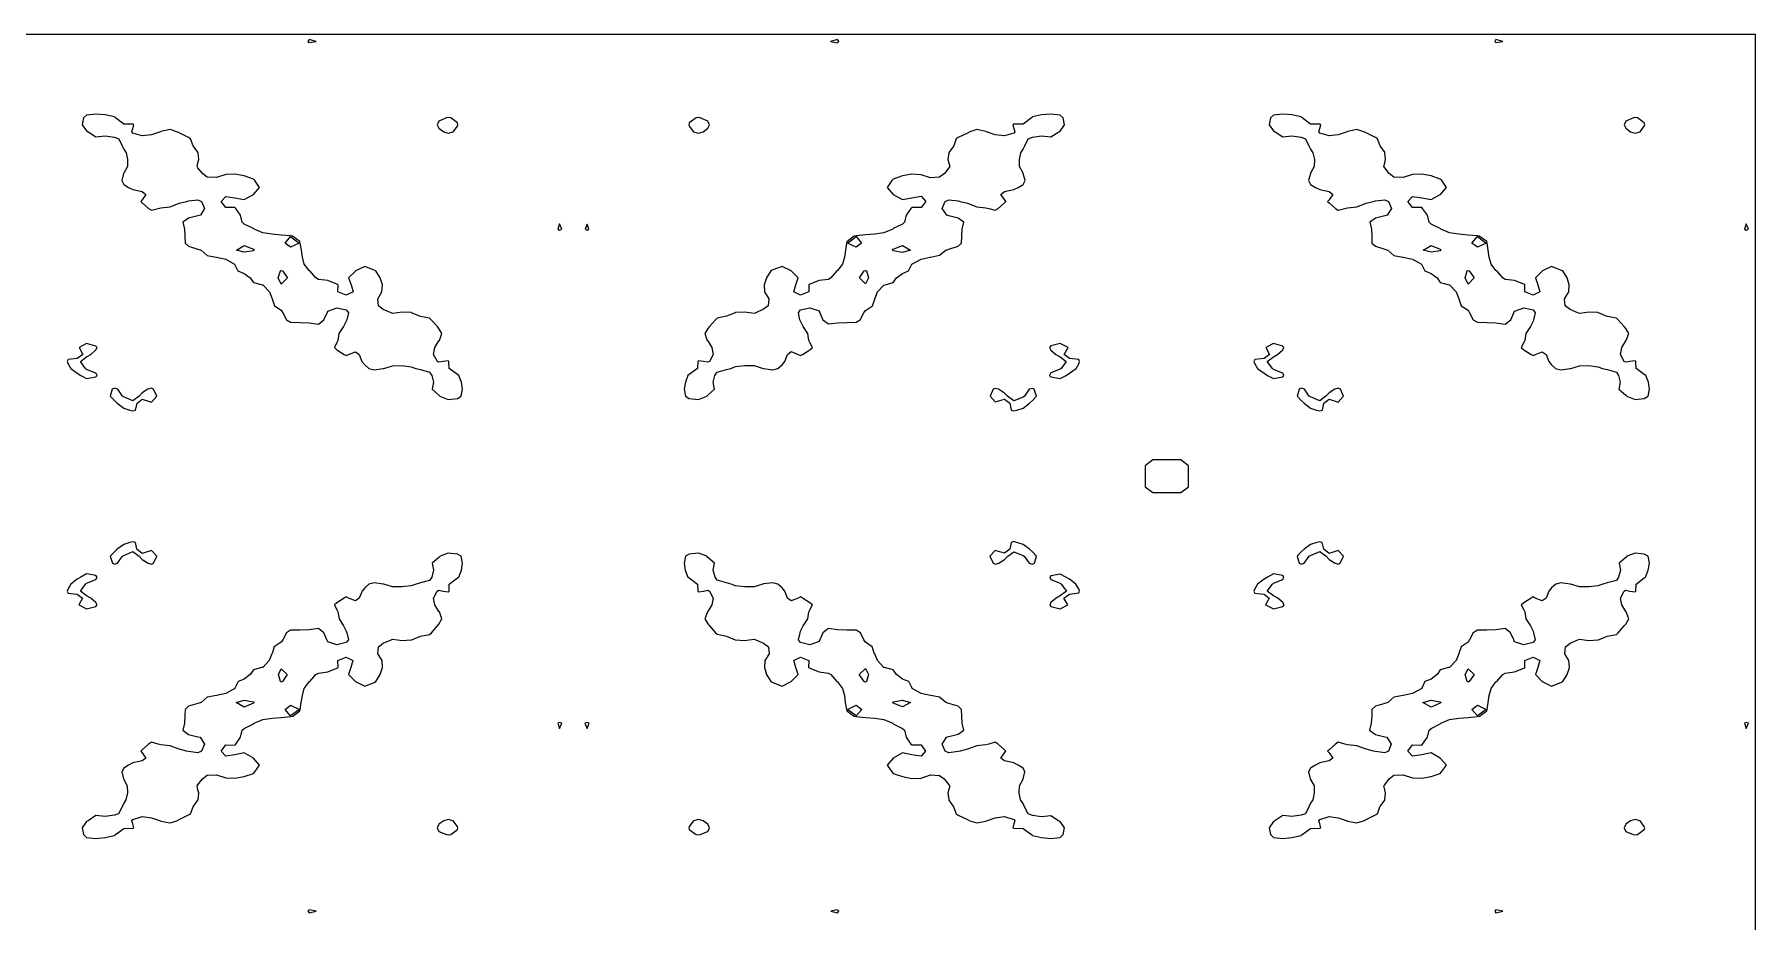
# Model space of a CAD drawing. Header units: metres. Extents: x 0 to 15.8, y 0 to 7.9.
# Drawn here: x 8.14 to 15.8, y 3.95 to 7.9 of the extents above; entities that cross this region are included whole.
import ezdxf

# ---------------------------------------------------------------- set-up
doc = ezdxf.new("R2010")
doc.units = ezdxf.units.M
doc.layers.add('APERTURE_BOUNDING_BOX', color=7, linetype='Continuous')
doc.layers.add('CONDUCTIVE_METASURFACE', color=1, linetype='Continuous')

msp = doc.modelspace()

# ---------------------------------------------------------------- linework, layer by layer
at = {"layer": 'APERTURE_BOUNDING_BOX'}
msp.add_lwpolyline([(0, 0), (15.8, 0), (15.8, 7.9), (0, 7.9), (0, 0)], dxfattribs=at)
at = {"layer": 'CONDUCTIVE_METASURFACE'}
for points in [[(9.3952, 7.869), (9.3645, 7.8766), (9.3591, 7.869), (9.3645, 7.8633), (9.3952, 7.869)], [(11.7215, 7.869), (11.7159, 7.8768), (11.6848, 7.869), (11.7159, 7.8631), (11.7215, 7.869)], [(14.6756, 7.869), (14.6449, 7.8766), (14.6395, 7.869), (14.6449, 7.8633), (14.6756, 7.869)], [(10.0415, 6.289), (10.0475, 6.32), (10.0425, 6.351), (10.0306, 6.382), (10.0245, 6.3852), (9.9882, 6.4129), (9.9868, 6.4439), (9.9833, 6.4472), (9.9608, 6.4439), (9.942, 6.4404), (9.935, 6.4439), (9.9181, 6.4749), (9.9244, 6.5059), (9.942, 6.5356), (9.944, 6.5369), (9.9551, 6.5678), (9.942, 6.5903), (9.935, 6.5988), (9.908, 6.6298), (9.9008, 6.6363), (9.8595, 6.6447), (9.8201, 6.6608), (9.8183, 6.6612), (9.777, 6.6638), (9.7581, 6.6608), (9.7358, 6.6581), (9.7289, 6.6608), (9.6945, 6.6759), (9.6728, 6.6918), (9.6698, 6.7227), (9.688, 6.7537), (9.6906, 6.7847), (9.6805, 6.8157), (9.6617, 6.8467), (9.6533, 6.851), (9.612, 6.8668), (9.571, 6.8467), (9.5708, 6.8465), (9.5402, 6.8157), (9.551, 6.7847), (9.56, 6.7537), (9.5295, 6.7384), (9.4927, 6.7537), (9.4934, 6.7847), (9.4883, 6.7877), (9.447, 6.8038), (9.4057, 6.8089), (9.3946, 6.8157), (9.3679, 6.8467), (9.3645, 6.8484), (9.3425, 6.8776), (9.3346, 6.9086), (9.3303, 6.9396), (9.325, 6.9706), (9.3232, 6.9778), (9.2902, 7.0016), (9.282, 7.0026), (9.2407, 7.0065), (9.1995, 7.0099), (9.1582, 7.016), (9.1195, 7.0325), (9.117, 7.0354), (9.0757, 7.0553), (9.0667, 7.0635), (9.0598, 7.0945), (9.0382, 7.1255), (9.0345, 7.1292), (8.9932, 7.1287), (8.9729, 7.1565), (8.9932, 7.1788), (9.0345, 7.1724), (9.0757, 7.1644), (9.117, 7.1873), (9.1171, 7.1875), (9.1442, 7.2184), (9.123, 7.2494), (9.117, 7.256), (9.0757, 7.27), (9.0345, 7.2778), (8.9932, 7.2765), (8.952, 7.2623), (8.9107, 7.2644), (8.8899, 7.2804), (8.8695, 7.3063), (8.8659, 7.3114), (8.8695, 7.3276), (8.8737, 7.3424), (8.8704, 7.3733), (8.8695, 7.3755), (8.8486, 7.4043), (8.8374, 7.4353), (8.8282, 7.4411), (8.7869, 7.4612), (8.776, 7.4663), (8.7457, 7.4763), (8.7044, 7.468), (8.7026, 7.4663), (8.6632, 7.4531), (8.6219, 7.4483), (8.5807, 7.4609), (8.5759, 7.4663), (8.5807, 7.4804), (8.5851, 7.4973), (8.5807, 7.4999), (8.5394, 7.5009), (8.5024, 7.5282), (8.4982, 7.5326), (8.4569, 7.5414), (8.4157, 7.5451), (8.3744, 7.5408), (8.3611, 7.5282), (8.3553, 7.4973), (8.3744, 7.47), (8.3817, 7.4663), (8.4157, 7.4442), (8.4569, 7.4485), (8.4982, 7.4424), (8.5174, 7.4353), (8.5325, 7.4043), (8.5394, 7.3897), (8.5502, 7.3733), (8.5564, 7.3424), (8.5558, 7.3114), (8.5394, 7.2817), (8.5389, 7.2804), (8.531, 7.2494), (8.5394, 7.2322), (8.5613, 7.2184), (8.5807, 7.2093), (8.6219, 7.2002), (8.6387, 7.1875), (8.6219, 7.1641), (8.6157, 7.1565), (8.6219, 7.1502), (8.6503, 7.1255), (8.6632, 7.1169), (8.6923, 7.1255), (8.7044, 7.1285), (8.7457, 7.1324), (8.7869, 7.1479), (8.8189, 7.1565), (8.8282, 7.1584), (8.8695, 7.1636), (8.8864, 7.1565), (8.8992, 7.1255), (8.8808, 7.0945), (8.8695, 7.092), (8.8282, 7.0816), (8.8031, 7.0635), (8.8102, 7.0325), (8.8118, 7.0016), (8.813, 6.9706), (8.8282, 6.9567), (8.8695, 6.9445), (8.8836, 6.9396), (8.9107, 6.9163), (8.9504, 6.9086), (8.952, 6.9084), (8.9932, 6.8993), (9.0331, 6.8776), (9.0345, 6.8737), (9.048, 6.8467), (9.0757, 6.836), (9.1029, 6.8157), (9.117, 6.7953), (9.1564, 6.7847), (9.1582, 6.7844), (9.1876, 6.7537), (9.1995, 6.723), (9.1998, 6.7227), (9.2101, 6.6918), (9.2407, 6.6715), (9.2473, 6.6608), (9.2634, 6.6298), (9.282, 6.6184), (9.3232, 6.6175), (9.3645, 6.6161), (9.4057, 6.6106), (9.4301, 6.6298), (9.4442, 6.6608), (9.447, 6.6681), (9.4883, 6.6829), (9.5295, 6.6734), (9.539, 6.6608), (9.5319, 6.6298), (9.5295, 6.623), (9.518, 6.5988), (9.4974, 6.5678), (9.4923, 6.5369), (9.4883, 6.5278), (9.4768, 6.5059), (9.4883, 6.4962), (9.521, 6.4749), (9.5295, 6.4701), (9.5399, 6.4749), (9.5708, 6.4874), (9.5876, 6.4749), (9.5997, 6.4439), (9.612, 6.4291), (9.63, 6.4129), (9.6533, 6.4065), (9.6945, 6.4122), (9.6976, 6.4129), (9.7358, 6.4248), (9.777, 6.4253), (9.8183, 6.4205), (9.8388, 6.4129), (9.8595, 6.4075), (9.9008, 6.3958), (9.9099, 6.382), (9.9178, 6.351), (9.9116, 6.32), (9.942, 6.294), (9.9466, 6.289), (9.9833, 6.2747), (10.0245, 6.279), (10.0415, 6.289)], [(10.0059, 7.4663), (10.0245, 7.4915), (10.0264, 7.4973), (10.0245, 7.5057), (9.9945, 7.5282), (9.9833, 7.5296), (9.9759, 7.5282), (9.942, 7.514), (9.9349, 7.4973), (9.942, 7.4823), (9.9633, 7.4663), (9.9833, 7.4608), (10.0059, 7.4663)], [(11.1334, 6.289), (11.1384, 6.2945), (11.1678, 6.32), (11.162, 6.351), (11.1701, 6.382), (11.1796, 6.3964), (11.2209, 6.4078), (11.2403, 6.4129), (11.2621, 6.421), (11.3034, 6.4257), (11.3446, 6.4252), (11.3842, 6.4129), (11.3859, 6.4125), (11.4272, 6.4066), (11.45, 6.4129), (11.4684, 6.4294), (11.4805, 6.4439), (11.4927, 6.4749), (11.5097, 6.4875), (11.5407, 6.4749), (11.5509, 6.4702), (11.5593, 6.4749), (11.5922, 6.4962), (11.6036, 6.5059), (11.5922, 6.5277), (11.5881, 6.5369), (11.583, 6.5678), (11.5623, 6.5988), (11.5509, 6.6228), (11.5484, 6.6298), (11.5414, 6.6608), (11.5509, 6.6735), (11.5922, 6.6831), (11.6334, 6.6693), (11.6367, 6.6608), (11.6506, 6.6298), (11.6747, 6.611), (11.7159, 6.6163), (11.7572, 6.6175), (11.7984, 6.6184), (11.8169, 6.6298), (11.8332, 6.6608), (11.8397, 6.6714), (11.8707, 6.6918), (11.8809, 6.7216), (11.8812, 6.7227), (11.8933, 6.7537), (11.9222, 6.7837), (11.9274, 6.7847), (11.9634, 6.7949), (11.9776, 6.8157), (12.0047, 6.8361), (12.0319, 6.8467), (12.046, 6.8763), (12.0464, 6.8776), (12.0872, 6.8997), (12.1282, 6.9086), (12.1285, 6.9089), (12.1697, 6.9166), (12.1966, 6.9396), (12.211, 6.9445), (12.2522, 6.9566), (12.2674, 6.9706), (12.2687, 7.0016), (12.2705, 7.0325), (12.2778, 7.0635), (12.2522, 7.0818), (12.211, 7.0924), (12.2012, 7.0945), (12.1815, 7.1255), (12.1942, 7.1565), (12.211, 7.1636), (12.2522, 7.1583), (12.2612, 7.1565), (12.2935, 7.1479), (12.3347, 7.1323), (12.376, 7.1285), (12.3881, 7.1255), (12.4172, 7.1169), (12.4301, 7.1255), (12.4585, 7.1501), (12.4649, 7.1565), (12.4585, 7.1643), (12.4419, 7.1875), (12.4585, 7.2001), (12.4997, 7.2092), (12.5194, 7.2184), (12.541, 7.2319), (12.5496, 7.2494), (12.542, 7.2804), (12.541, 7.2827), (12.5252, 7.3114), (12.5245, 7.3424), (12.5309, 7.3733), (12.541, 7.3887), (12.5483, 7.4043), (12.5638, 7.4353), (12.5822, 7.4421), (12.6235, 7.4481), (12.6648, 7.4434), (12.6994, 7.4663), (12.706, 7.4697), (12.7251, 7.4973), (12.7194, 7.5282), (12.706, 7.5409), (12.6648, 7.5455), (12.6235, 7.5417), (12.5822, 7.5328), (12.5779, 7.5282), (12.541, 7.5009), (12.4997, 7.4999), (12.4954, 7.4973), (12.4997, 7.4804), (12.5044, 7.4663), (12.4997, 7.461), (12.4585, 7.4483), (12.4172, 7.4531), (12.3776, 7.4663), (12.376, 7.4678), (12.3347, 7.4761), (12.3048, 7.4663), (12.2935, 7.461), (12.2522, 7.4407), (12.2436, 7.4353), (12.2324, 7.4043), (12.211, 7.3747), (12.2103, 7.3733), (12.2069, 7.3424), (12.211, 7.3281), (12.2146, 7.3114), (12.211, 7.3062), (12.1909, 7.2804), (12.1697, 7.2641), (12.1285, 7.2618), (12.0872, 7.2755), (12.046, 7.2774), (12.0047, 7.2699), (11.9634, 7.2558), (11.9576, 7.2494), (11.9366, 7.2184), (11.9634, 7.1876), (11.9636, 7.1875), (12.0047, 7.1645), (12.046, 7.1726), (12.0872, 7.1793), (12.1076, 7.1565), (12.0872, 7.1288), (12.046, 7.1294), (12.042, 7.1255), (12.0205, 7.0945), (12.0138, 7.0635), (12.0047, 7.0551), (11.9634, 7.0351), (11.9611, 7.0325), (11.9222, 7.0161), (11.8809, 7.0101), (11.8397, 7.0069), (11.7984, 7.0029), (11.7888, 7.0016), (11.7572, 6.9768), (11.7558, 6.9706), (11.7506, 6.9396), (11.746, 6.9086), (11.7379, 6.8776), (11.7159, 6.8486), (11.7122, 6.8467), (11.6857, 6.8157), (11.6747, 6.8089), (11.6334, 6.8037), (11.5922, 6.7875), (11.5872, 6.7847), (11.5879, 6.7537), (11.5509, 6.7385), (11.5212, 6.7537), (11.5297, 6.7847), (11.5403, 6.8157), (11.5098, 6.8467), (11.5097, 6.8468), (11.4684, 6.8671), (11.4272, 6.8512), (11.4184, 6.8467), (11.3997, 6.8157), (11.3893, 6.7847), (11.391, 6.7537), (11.4099, 6.7227), (11.4072, 6.6918), (11.3859, 6.6761), (11.3514, 6.6608), (11.3446, 6.6581), (11.3231, 6.6608), (11.3034, 6.664), (11.2621, 6.6615), (11.2593, 6.6608), (11.2209, 6.6452), (11.1796, 6.6367), (11.172, 6.6298), (11.1452, 6.5988), (11.1384, 6.5906), (11.1251, 6.5678), (11.1361, 6.5369), (11.1384, 6.5355), (11.1559, 6.5059), (11.1623, 6.4749), (11.1456, 6.4439), (11.1384, 6.4403), (11.1196, 6.4439), (11.0971, 6.4472), (11.0935, 6.4439), (11.0923, 6.4129), (11.0559, 6.3851), (11.0501, 6.382), (11.0384, 6.351), (11.0335, 6.32), (11.0391, 6.289), (11.0559, 6.279), (11.0971, 6.2746), (11.1334, 6.289)], [(11.117, 7.4663), (11.1384, 7.4823), (11.1456, 7.4973), (11.1384, 7.5142), (11.1048, 7.5282), (11.0971, 7.5296), (11.0858, 7.5282), (11.0559, 7.5057), (11.0541, 7.4973), (11.0559, 7.4917), (11.0748, 7.4663), (11.0971, 7.4609), (11.117, 7.4663)], [(15.3219, 6.289), (15.3279, 6.32), (15.3229, 6.351), (15.311, 6.382), (15.305, 6.3852), (15.2686, 6.4129), (15.2672, 6.4439), (15.2637, 6.4472), (15.2412, 6.4439), (15.2225, 6.4404), (15.2154, 6.4439), (15.1985, 6.4749), (15.2049, 6.5059), (15.2225, 6.5356), (15.2244, 6.5369), (15.2355, 6.5678), (15.2225, 6.5903), (15.2154, 6.5988), (15.1884, 6.6298), (15.1812, 6.6363), (15.1399, 6.6447), (15.1005, 6.6608), (15.0987, 6.6612), (15.0574, 6.6638), (15.0385, 6.6608), (15.0162, 6.6581), (15.0093, 6.6608), (14.9749, 6.6759), (14.9532, 6.6918), (14.9502, 6.7227), (14.9685, 6.7537), (14.971, 6.7847), (14.961, 6.8157), (14.9422, 6.8467), (14.9337, 6.851), (14.8924, 6.8668), (14.8514, 6.8467), (14.8512, 6.8465), (14.8207, 6.8157), (14.8315, 6.7847), (14.8404, 6.7537), (14.8099, 6.7384), (14.7731, 6.7537), (14.7739, 6.7847), (14.7687, 6.7877), (14.7274, 6.8038), (14.6862, 6.8089), (14.675, 6.8157), (14.6483, 6.8467), (14.6449, 6.8484), (14.623, 6.8776), (14.615, 6.9086), (14.6108, 6.9396), (14.6054, 6.9706), (14.6037, 6.9778), (14.5706, 7.0016), (14.5624, 7.0026), (14.5211, 7.0065), (14.4799, 7.0099), (14.4386, 7.016), (14.3999, 7.0325), (14.3974, 7.0354), (14.3561, 7.0553), (14.3471, 7.0635), (14.3402, 7.0945), (14.3186, 7.1255), (14.3149, 7.1292), (14.2736, 7.1287), (14.2534, 7.1565), (14.2736, 7.1788), (14.3149, 7.1724), (14.3561, 7.1644), (14.3974, 7.1873), (14.3975, 7.1875), (14.4246, 7.2184), (14.4034, 7.2494), (14.3974, 7.256), (14.3561, 7.27), (14.3149, 7.2778), (14.2736, 7.2765), (14.2324, 7.2623), (14.1911, 7.2644), (14.1703, 7.2804), (14.1499, 7.3063), (14.1463, 7.3114), (14.1499, 7.3276), (14.1542, 7.3424), (14.1508, 7.3733), (14.1499, 7.3755), (14.1291, 7.4043), (14.1179, 7.4353), (14.1086, 7.4411), (14.0674, 7.4612), (14.0564, 7.4663), (14.0261, 7.4763), (13.9849, 7.468), (13.983, 7.4663), (13.9436, 7.4531), (13.9023, 7.4483), (13.8611, 7.4609), (13.8563, 7.4663), (13.8611, 7.4804), (13.8655, 7.4973), (13.8611, 7.4999), (13.8198, 7.5009), (13.7828, 7.5282), (13.7786, 7.5326), (13.7373, 7.5414), (13.6961, 7.5451), (13.6548, 7.5408), (13.6415, 7.5282), (13.6357, 7.4973), (13.6548, 7.47), (13.6621, 7.4663), (13.6961, 7.4442), (13.7373, 7.4485), (13.7786, 7.4424), (13.7978, 7.4353), (13.8129, 7.4043), (13.8198, 7.3897), (13.8306, 7.3733), (13.8369, 7.3424), (13.8362, 7.3114), (13.8198, 7.2817), (13.8193, 7.2804), (13.8114, 7.2494), (13.8198, 7.2322), (13.8417, 7.2184), (13.8611, 7.2093), (13.9023, 7.2002), (13.9191, 7.1875), (13.9023, 7.1641), (13.8961, 7.1565), (13.9023, 7.1502), (13.9307, 7.1255), (13.9436, 7.1169), (13.9727, 7.1255), (13.9849, 7.1285), (14.0261, 7.1324), (14.0674, 7.1479), (14.0993, 7.1565), (14.1086, 7.1584), (14.1499, 7.1636), (14.1668, 7.1565), (14.1796, 7.1255), (14.1612, 7.0945), (14.1499, 7.092), (14.1086, 7.0816), (14.0836, 7.0635), (14.0906, 7.0325), (14.0922, 7.0016), (14.0934, 6.9706), (14.1086, 6.9567), (14.1499, 6.9445), (14.164, 6.9396), (14.1911, 6.9163), (14.2309, 6.9086), (14.2324, 6.9084), (14.2736, 6.8993), (14.3135, 6.8776), (14.3149, 6.8737), (14.3284, 6.8467), (14.3561, 6.836), (14.3834, 6.8157), (14.3974, 6.7953), (14.4368, 6.7847), (14.4386, 6.7844), (14.468, 6.7537), (14.4799, 6.723), (14.4802, 6.7227), (14.4906, 6.6918), (14.5211, 6.6715), (14.5277, 6.6608), (14.5438, 6.6298), (14.5624, 6.6184), (14.6037, 6.6175), (14.6449, 6.6161), (14.6862, 6.6106), (14.7105, 6.6298), (14.7246, 6.6608), (14.7274, 6.6681), (14.7687, 6.6829), (14.8099, 6.6734), (14.8194, 6.6608), (14.8123, 6.6298), (14.8099, 6.623), (14.7985, 6.5988), (14.7778, 6.5678), (14.7727, 6.5369), (14.7687, 6.5278), (14.7573, 6.5059), (14.7687, 6.4962), (14.8014, 6.4749), (14.8099, 6.4701), (14.8204, 6.4749), (14.8512, 6.4874), (14.868, 6.4749), (14.8802, 6.4439), (14.8924, 6.4291), (14.9104, 6.4129), (14.9337, 6.4065), (14.9749, 6.4122), (14.9781, 6.4129), (15.0162, 6.4248), (15.0574, 6.4253), (15.0987, 6.4205), (15.1192, 6.4129), (15.1399, 6.4075), (15.1812, 6.3958), (15.1903, 6.382), (15.1982, 6.351), (15.192, 6.32), (15.2225, 6.294), (15.227, 6.289), (15.2637, 6.2747), (15.305, 6.279), (15.3219, 6.289)], [(15.2863, 7.4663), (15.305, 7.4915), (15.3068, 7.4973), (15.305, 7.5057), (15.2749, 7.5282), (15.2637, 7.5296), (15.2563, 7.5282), (15.2225, 7.514), (15.2153, 7.4973), (15.2225, 7.4823), (15.2438, 7.4663), (15.2637, 7.4608), (15.2863, 7.4663)], [(10.4886, 7.0325), (10.4783, 7.0559), (10.4705, 7.0325), (10.4783, 7.0284), (10.4886, 7.0325)], [(10.6097, 7.0325), (10.6021, 7.0556), (10.592, 7.0325), (10.6021, 7.0285), (10.6097, 7.0325)], [(15.7691, 7.0325), (15.7587, 7.0559), (15.7509, 7.0325), (15.7587, 7.0284), (15.7691, 7.0325)], [(9.282, 6.9523), (9.2575, 6.9706), (9.282, 6.9999), (9.3206, 6.9706), (9.282, 6.9523)], [(11.7984, 6.9522), (11.7594, 6.9706), (11.7984, 6.9996), (11.8227, 6.9706), (11.7984, 6.9522)], [(14.5624, 6.9523), (14.5379, 6.9706), (14.5624, 6.9999), (14.601, 6.9706), (14.5624, 6.9523)], [(9.117, 6.9366), (9.0757, 6.9299), (9.041, 6.9396), (9.0757, 6.9594), (9.117, 6.9434), (9.1206, 6.9396), (9.117, 6.9366)], [(12.0047, 6.9294), (11.9634, 6.9364), (11.9597, 6.9396), (11.9634, 6.9435), (12.0047, 6.9601), (12.0408, 6.9396), (12.0047, 6.9294)], [(14.3974, 6.9366), (14.3561, 6.9299), (14.3214, 6.9396), (14.3561, 6.9594), (14.3974, 6.9434), (14.401, 6.9396), (14.3974, 6.9366)], [(9.2407, 6.7886), (9.2272, 6.8157), (9.2365, 6.8467), (9.2407, 6.8495), (9.246, 6.8467), (9.268, 6.8157), (9.2407, 6.7886)], [(11.8397, 6.7896), (11.8133, 6.8157), (11.8346, 6.8467), (11.8397, 6.8494), (11.8438, 6.8467), (11.8526, 6.8157), (11.8397, 6.7896)], [(14.5211, 6.7886), (14.5076, 6.8157), (14.5169, 6.8467), (14.5211, 6.8495), (14.5264, 6.8467), (14.5484, 6.8157), (14.5211, 6.7886)], [(8.421, 6.382), (8.4157, 6.3922), (8.3744, 6.4085), (8.3697, 6.4129), (8.3467, 6.4439), (8.3744, 6.465), (8.3927, 6.4749), (8.4157, 6.495), (8.4211, 6.5059), (8.4157, 6.5124), (8.3744, 6.5233), (8.3407, 6.5059), (8.3574, 6.4749), (8.3332, 6.457), (8.2919, 6.4524), (8.2879, 6.4439), (8.2919, 6.4338), (8.3041, 6.4129), (8.3332, 6.3915), (8.3485, 6.382), (8.3744, 6.3681), (8.4157, 6.3754), (8.421, 6.382)], [(12.7322, 6.382), (12.7473, 6.3914), (12.7766, 6.4129), (12.7885, 6.4333), (12.7927, 6.4439), (12.7885, 6.4529), (12.7473, 6.4575), (12.7243, 6.4749), (12.741, 6.5059), (12.706, 6.5237), (12.6648, 6.513), (12.6588, 6.5059), (12.6648, 6.494), (12.6866, 6.4749), (12.706, 6.4644), (12.7333, 6.4439), (12.7103, 6.4129), (12.706, 6.4089), (12.6648, 6.3928), (12.6591, 6.382), (12.6648, 6.375), (12.706, 6.3678), (12.7322, 6.382)], [(13.7014, 6.382), (13.6961, 6.3922), (13.6548, 6.4085), (13.6502, 6.4129), (13.6271, 6.4439), (13.6548, 6.465), (13.6731, 6.4749), (13.6961, 6.495), (13.7015, 6.5059), (13.6961, 6.5124), (13.6548, 6.5233), (13.6211, 6.5059), (13.6378, 6.4749), (13.6136, 6.457), (13.5723, 6.4524), (13.5683, 6.4439), (13.5723, 6.4338), (13.5845, 6.4129), (13.6136, 6.3915), (13.6289, 6.382), (13.6548, 6.3681), (13.6961, 6.3754), (13.7014, 6.382)], [(8.5926, 6.2271), (8.5988, 6.258), (8.6219, 6.2753), (8.6632, 6.2627), (8.6869, 6.289), (8.6726, 6.32), (8.6632, 6.3245), (8.6474, 6.32), (8.6219, 6.3036), (8.6079, 6.289), (8.5807, 6.2685), (8.5394, 6.2858), (8.534, 6.289), (8.5127, 6.32), (8.4982, 6.3243), (8.4889, 6.32), (8.4794, 6.289), (8.4982, 6.2694), (8.5108, 6.258), (8.5394, 6.236), (8.5666, 6.2271), (8.5807, 6.2239), (8.5926, 6.2271)], [(12.5132, 6.2271), (12.541, 6.2362), (12.5695, 6.258), (12.5822, 6.2696), (12.6007, 6.289), (12.591, 6.32), (12.5822, 6.324), (12.5686, 6.32), (12.547, 6.289), (12.541, 6.2855), (12.4997, 6.2682), (12.4717, 6.289), (12.4585, 6.3027), (12.4317, 6.32), (12.4172, 6.3241), (12.4086, 6.32), (12.3941, 6.289), (12.4172, 6.2637), (12.4585, 6.2762), (12.4824, 6.258), (12.4884, 6.2271), (12.4997, 6.224), (12.5132, 6.2271)], [(13.873, 6.2271), (13.8792, 6.258), (13.9023, 6.2753), (13.9436, 6.2627), (13.9673, 6.289), (13.953, 6.32), (13.9436, 6.3245), (13.9278, 6.32), (13.9023, 6.3036), (13.8883, 6.289), (13.8611, 6.2685), (13.8198, 6.2858), (13.8144, 6.289), (13.7931, 6.32), (13.7786, 6.3243), (13.7693, 6.32), (13.7598, 6.289), (13.7786, 6.2694), (13.7912, 6.258), (13.8198, 6.236), (13.847, 6.2271), (13.8611, 6.2239), (13.873, 6.2271)], [(13.2773, 5.8863), (13.2773, 5.9173), (13.2773, 5.9482), (13.2773, 5.9792), (13.2423, 6.0055), (13.201, 6.0055), (13.1598, 6.0055), (13.1185, 6.0055), (13.0835, 5.9792), (13.0835, 5.9482), (13.0835, 5.9173), (13.0836, 5.8863), (13.1185, 5.86), (13.1598, 5.86), (13.201, 5.86), (13.2423, 5.86), (13.2773, 5.8863)], [(8.5025, 4.3373), (8.5394, 4.3645), (8.5807, 4.3656), (8.585, 4.3682), (8.5807, 4.3851), (8.576, 4.3992), (8.5807, 4.4045), (8.6219, 4.4172), (8.6632, 4.4124), (8.7028, 4.3992), (8.7044, 4.3977), (8.7457, 4.3894), (8.7756, 4.3992), (8.7869, 4.4045), (8.8282, 4.4248), (8.8369, 4.4302), (8.848, 4.4612), (8.8695, 4.4908), (8.8701, 4.4922), (8.8735, 4.5231), (8.8695, 4.5373), (8.8658, 4.5541), (8.8695, 4.5593), (8.8896, 4.5851), (8.9107, 4.6014), (8.952, 4.6037), (8.9932, 4.59), (9.0345, 4.5881), (9.0757, 4.5956), (9.117, 4.6097), (9.1228, 4.6161), (9.1438, 4.6471), (9.117, 4.6779), (9.1168, 4.678), (9.0757, 4.701), (9.0345, 4.6928), (8.9932, 4.6861), (8.9728, 4.709), (8.9932, 4.7367), (9.0345, 4.7361), (9.0384, 4.74), (9.0599, 4.771), (9.0667, 4.802), (9.0757, 4.8104), (9.117, 4.8304), (9.1193, 4.8329), (9.1582, 4.8494), (9.1995, 4.8554), (9.2407, 4.8586), (9.282, 4.8626), (9.2916, 4.8639), (9.3232, 4.8887), (9.3247, 4.8949), (9.3298, 4.9259), (9.3344, 4.9569), (9.3425, 4.9878), (9.3645, 5.0169), (9.3682, 5.0188), (9.3948, 5.0498), (9.4057, 5.0566), (9.447, 5.0618), (9.4883, 5.078), (9.4932, 5.0808), (9.4925, 5.1118), (9.5295, 5.127), (9.5592, 5.1118), (9.5507, 5.0808), (9.5401, 5.0498), (9.5706, 5.0188), (9.5708, 5.0187), (9.612, 4.9984), (9.6533, 5.0143), (9.662, 5.0188), (9.6807, 5.0498), (9.6911, 5.0808), (9.6894, 5.1118), (9.6705, 5.1427), (9.6732, 5.1737), (9.6945, 5.1894), (9.729, 5.2047), (9.7358, 5.2074), (9.7573, 5.2047), (9.777, 5.2015), (9.8183, 5.204), (9.8212, 5.2047), (9.8595, 5.2203), (9.9008, 5.2287), (9.9085, 5.2357), (9.9352, 5.2667), (9.942, 5.2749), (9.9553, 5.2976), (9.9443, 5.3286), (9.942, 5.33), (9.9245, 5.3596), (9.9181, 5.3906), (9.9349, 5.4216), (9.942, 5.4251), (9.9608, 5.4216), (9.9833, 5.4182), (9.9869, 5.4216), (9.9881, 5.4525), (10.0245, 5.4804), (10.0303, 5.4835), (10.0421, 5.5145), (10.047, 5.5455), (10.0413, 5.5765), (10.0245, 5.5865), (9.9833, 5.5908), (9.947, 5.5765), (9.942, 5.571), (9.9126, 5.5455), (9.9184, 5.5145), (9.9103, 5.4835), (9.9008, 5.4691), (9.8595, 5.4577), (9.8401, 5.4525), (9.8183, 5.4445), (9.777, 5.4398), (9.7358, 5.4403), (9.6962, 5.4525), (9.6945, 5.453), (9.6533, 5.4589), (9.6304, 5.4525), (9.612, 5.4361), (9.5999, 5.4216), (9.5877, 5.3906), (9.5708, 5.378), (9.5397, 5.3906), (9.5295, 5.3953), (9.5211, 5.3906), (9.4883, 5.3693), (9.4769, 5.3596), (9.4883, 5.3377), (9.4923, 5.3286), (9.4975, 5.2976), (9.5181, 5.2667), (9.5295, 5.2427), (9.532, 5.2357), (9.539, 5.2047), (9.5295, 5.192), (9.4883, 5.1824), (9.447, 5.1962), (9.4437, 5.2047), (9.4299, 5.2357), (9.4057, 5.2545), (9.3645, 5.2492), (9.3232, 5.248), (9.282, 5.2471), (9.2635, 5.2357), (9.2472, 5.2047), (9.2407, 5.1941), (9.2097, 5.1737), (9.1995, 5.1439), (9.1992, 5.1427), (9.1871, 5.1118), (9.1582, 5.0818), (9.153, 5.0808), (9.117, 5.0706), (9.1028, 5.0498), (9.0757, 5.0294), (9.0485, 5.0188), (9.0345, 4.9892), (9.034, 4.9878), (8.9932, 4.9658), (8.9523, 4.9569), (8.952, 4.9566), (8.9107, 4.9489), (8.8838, 4.9259), (8.8695, 4.9209), (8.8282, 4.9089), (8.813, 4.8949), (8.8118, 4.8639), (8.81, 4.8329), (8.8026, 4.802), (8.8282, 4.7837), (8.8695, 4.7731), (8.8792, 4.771), (8.8989, 4.74), (8.8862, 4.709), (8.8695, 4.7019), (8.8282, 4.7072), (8.8192, 4.709), (8.7869, 4.7176), (8.7457, 4.7332), (8.7044, 4.737), (8.6923, 4.74), (8.6632, 4.7486), (8.6503, 4.74), (8.6219, 4.7154), (8.6155, 4.709), (8.6219, 4.7012), (8.6385, 4.678), (8.6219, 4.6654), (8.5807, 4.6563), (8.561, 4.6471), (8.5394, 4.6336), (8.5308, 4.6161), (8.5384, 4.5851), (8.5394, 4.5828), (8.5553, 4.5541), (8.5559, 4.5231), (8.5495, 4.4922), (8.5394, 4.4768), (8.5321, 4.4612), (8.5166, 4.4302), (8.4982, 4.4234), (8.4569, 4.4174), (8.4157, 4.4221), (8.381, 4.3992), (8.3744, 4.3958), (8.3553, 4.3682), (8.361, 4.3373), (8.3744, 4.3245), (8.4157, 4.32), (8.4569, 4.3238), (8.4982, 4.3327), (8.5025, 4.3373)], [(8.6718, 5.5455), (8.6864, 5.5765), (8.6632, 5.6018), (8.6219, 5.5893), (8.5981, 5.6075), (8.592, 5.6384), (8.5807, 5.6414), (8.5672, 5.6384), (8.5394, 5.6293), (8.5109, 5.6075), (8.4982, 5.5959), (8.4797, 5.5765), (8.4894, 5.5455), (8.4982, 5.5415), (8.5118, 5.5455), (8.5335, 5.5765), (8.5394, 5.58), (8.5807, 5.5973), (8.6087, 5.5765), (8.6219, 5.5628), (8.6487, 5.5455), (8.6632, 5.5414), (8.6718, 5.5455)], [(12.7193, 4.3373), (12.7251, 4.3682), (12.706, 4.3955), (12.6987, 4.3992), (12.6648, 4.4213), (12.6235, 4.417), (12.5822, 4.423), (12.563, 4.4302), (12.5479, 4.4612), (12.541, 4.4758), (12.5302, 4.4922), (12.524, 4.5231), (12.5246, 4.5541), (12.541, 4.5838), (12.5416, 4.5851), (12.5494, 4.6161), (12.541, 4.6332), (12.5191, 4.6471), (12.4997, 4.6562), (12.4585, 4.6653), (12.4417, 4.678), (12.4585, 4.7014), (12.4648, 4.709), (12.4585, 4.7153), (12.4301, 4.74), (12.4172, 4.7485), (12.3881, 4.74), (12.376, 4.737), (12.3347, 4.7331), (12.2935, 4.7176), (12.2616, 4.709), (12.2522, 4.7071), (12.211, 4.7019), (12.194, 4.709), (12.1812, 4.74), (12.1996, 4.771), (12.211, 4.7734), (12.2522, 4.7839), (12.2773, 4.802), (12.2702, 4.8329), (12.2687, 4.8639), (12.2674, 4.8949), (12.2522, 4.9088), (12.211, 4.921), (12.1969, 4.9259), (12.1697, 4.9492), (12.13, 4.9569), (12.1285, 4.9571), (12.0872, 4.9662), (12.0473, 4.9878), (12.046, 4.9918), (12.0324, 5.0188), (12.0047, 5.0295), (11.9775, 5.0498), (11.9634, 5.0702), (11.924, 5.0808), (11.9222, 5.0811), (11.8928, 5.1118), (11.8809, 5.1425), (11.8806, 5.1427), (11.8703, 5.1737), (11.8397, 5.194), (11.8331, 5.2047), (11.817, 5.2357), (11.7984, 5.2471), (11.7572, 5.248), (11.7159, 5.2494), (11.6747, 5.2549), (11.6503, 5.2357), (11.6363, 5.2047), (11.6334, 5.1974), (11.5922, 5.1826), (11.5509, 5.1921), (11.5414, 5.2047), (11.5485, 5.2357), (11.5509, 5.2424), (11.5624, 5.2667), (11.5831, 5.2976), (11.5881, 5.3286), (11.5922, 5.3377), (11.6036, 5.3596), (11.5922, 5.3693), (11.5594, 5.3906), (11.5509, 5.3954), (11.5405, 5.3906), (11.5097, 5.3781), (11.4929, 5.3906), (11.4807, 5.4216), (11.4684, 5.4364), (11.4504, 5.4525), (11.4272, 5.459), (11.3859, 5.4533), (11.3828, 5.4525), (11.3446, 5.4407), (11.3034, 5.4402), (11.2621, 5.445), (11.2417, 5.4525), (11.2209, 5.458), (11.1796, 5.4697), (11.1705, 5.4835), (11.1626, 5.5145), (11.1688, 5.5455), (11.1384, 5.5715), (11.1338, 5.5765), (11.0971, 5.5908), (11.0559, 5.5865), (11.0389, 5.5765), (11.0329, 5.5455), (11.038, 5.5145), (11.0498, 5.4835), (11.0559, 5.4802), (11.0922, 5.4525), (11.0936, 5.4216), (11.0971, 5.4183), (11.1196, 5.4216), (11.1384, 5.4251), (11.1454, 5.4216), (11.1623, 5.3906), (11.156, 5.3596), (11.1384, 5.3299), (11.1364, 5.3286), (11.1254, 5.2976), (11.1384, 5.2752), (11.1454, 5.2667), (11.1724, 5.2357), (11.1796, 5.2292), (11.2209, 5.2208), (11.2603, 5.2047), (11.2621, 5.2042), (11.3034, 5.2017), (11.3223, 5.2047), (11.3446, 5.2074), (11.3516, 5.2047), (11.3859, 5.1896), (11.4076, 5.1737), (11.4106, 5.1427), (11.3924, 5.1118), (11.3898, 5.0808), (11.3999, 5.0498), (11.4187, 5.0188), (11.4272, 5.0145), (11.4684, 4.9986), (11.5094, 5.0188), (11.5097, 5.019), (11.5402, 5.0498), (11.5294, 5.0808), (11.5205, 5.1118), (11.5509, 5.1271), (11.5877, 5.1118), (11.587, 5.0808), (11.5922, 5.0778), (11.6334, 5.0617), (11.6747, 5.0566), (11.6859, 5.0498), (11.7125, 5.0188), (11.7159, 5.0171), (11.7379, 4.9878), (11.7458, 4.9569), (11.7501, 4.9259), (11.7555, 4.8949), (11.7572, 4.8877), (11.7902, 4.8639), (11.7984, 4.8629), (11.8397, 4.859), (11.8809, 4.8556), (11.9222, 4.8495), (11.9609, 4.8329), (11.9634, 4.8301), (12.0047, 4.8102), (12.0137, 4.802), (12.0207, 4.771), (12.0422, 4.74), (12.046, 4.7363), (12.0872, 4.7368), (12.1075, 4.709), (12.0872, 4.6867), (12.046, 4.6931), (12.0047, 4.7011), (11.9634, 4.6781), (11.9633, 4.678), (11.9362, 4.6471), (11.9575, 4.6161), (11.9634, 4.6095), (12.0047, 4.5955), (12.046, 4.5877), (12.0872, 4.5889), (12.1285, 4.6032), (12.1697, 4.6011), (12.1906, 4.5851), (12.211, 4.5592), (12.2145, 4.5541), (12.211, 4.5379), (12.2067, 4.5231), (12.21, 4.4922), (12.211, 4.49), (12.2318, 4.4612), (12.243, 4.4302), (12.2522, 4.4244), (12.2935, 4.4043), (12.3044, 4.3992), (12.3347, 4.3892), (12.376, 4.3975), (12.3779, 4.3992), (12.4172, 4.4124), (12.4585, 4.4172), (12.4997, 4.4046), (12.5045, 4.3992), (12.4997, 4.3851), (12.4953, 4.3682), (12.4997, 4.3655), (12.541, 4.3646), (12.578, 4.3373), (12.5822, 4.3329), (12.6235, 4.3241), (12.6648, 4.3204), (12.706, 4.3247), (12.7193, 4.3373)], [(12.5916, 5.5455), (12.6011, 5.5765), (12.5822, 5.5961), (12.5696, 5.6075), (12.541, 5.6295), (12.5138, 5.6384), (12.4997, 5.6416), (12.4878, 5.6384), (12.4816, 5.6075), (12.4585, 5.5902), (12.4172, 5.6028), (12.3935, 5.5765), (12.4078, 5.5455), (12.4172, 5.541), (12.433, 5.5455), (12.4585, 5.5619), (12.4725, 5.5765), (12.4997, 5.597), (12.541, 5.5797), (12.5464, 5.5765), (12.5678, 5.5455), (12.5822, 5.5412), (12.5916, 5.5455)], [(13.783, 4.3373), (13.8198, 4.3645), (13.8611, 4.3656), (13.8654, 4.3682), (13.8611, 4.3851), (13.8564, 4.3992), (13.8611, 4.4045), (13.9023, 4.4172), (13.9436, 4.4124), (13.9832, 4.3992), (13.9849, 4.3977), (14.0261, 4.3894), (14.0561, 4.3992), (14.0674, 4.4045), (14.1086, 4.4248), (14.1173, 4.4302), (14.1284, 4.4612), (14.1499, 4.4908), (14.1505, 4.4922), (14.1539, 4.5231), (14.1499, 4.5373), (14.1462, 4.5541), (14.1499, 4.5593), (14.17, 4.5851), (14.1911, 4.6014), (14.2324, 4.6037), (14.2736, 4.59), (14.3149, 4.5881), (14.3561, 4.5956), (14.3974, 4.6097), (14.4032, 4.6161), (14.4243, 4.6471), (14.3974, 4.6779), (14.3972, 4.678), (14.3561, 4.701), (14.3149, 4.6928), (14.2736, 4.6861), (14.2532, 4.709), (14.2736, 4.7367), (14.3149, 4.7361), (14.3188, 4.74), (14.3403, 4.771), (14.3471, 4.802), (14.3561, 4.8104), (14.3974, 4.8304), (14.3997, 4.8329), (14.4386, 4.8494), (14.4799, 4.8554), (14.5211, 4.8586), (14.5624, 4.8626), (14.572, 4.8639), (14.6037, 4.8887), (14.6051, 4.8949), (14.6103, 4.9259), (14.6148, 4.9569), (14.6229, 4.9878), (14.6449, 5.0169), (14.6487, 5.0188), (14.6752, 5.0498), (14.6862, 5.0566), (14.7274, 5.0618), (14.7687, 5.078), (14.7737, 5.0808), (14.7729, 5.1118), (14.8099, 5.127), (14.8396, 5.1118), (14.8311, 5.0808), (14.8205, 5.0498), (14.851, 5.0188), (14.8512, 5.0187), (14.8924, 4.9984), (14.9337, 5.0143), (14.9424, 5.0188), (14.9611, 5.0498), (14.9715, 5.0808), (14.9698, 5.1118), (14.9509, 5.1427), (14.9536, 5.1737), (14.9749, 5.1894), (15.0094, 5.2047), (15.0162, 5.2074), (15.0377, 5.2047), (15.0574, 5.2015), (15.0987, 5.204), (15.1016, 5.2047), (15.1399, 5.2203), (15.1812, 5.2287), (15.1889, 5.2357), (15.2157, 5.2667), (15.2225, 5.2749), (15.2357, 5.2976), (15.2247, 5.3286), (15.2225, 5.33), (15.2049, 5.3596), (15.1985, 5.3906), (15.2153, 5.4216), (15.2225, 5.4251), (15.2412, 5.4216), (15.2637, 5.4182), (15.2673, 5.4216), (15.2685, 5.4525), (15.305, 5.4804), (15.3107, 5.4835), (15.3225, 5.5145), (15.3274, 5.5455), (15.3217, 5.5765), (15.305, 5.5865), (15.2637, 5.5908), (15.2274, 5.5765), (15.2225, 5.571), (15.193, 5.5455), (15.1988, 5.5145), (15.1907, 5.4835), (15.1812, 5.4691), (15.1399, 5.4577), (15.1205, 5.4525), (15.0987, 5.4445), (15.0574, 5.4398), (15.0162, 5.4403), (14.9767, 5.4525), (14.9749, 5.453), (14.9337, 5.4589), (14.9108, 5.4525), (14.8924, 5.4361), (14.8803, 5.4216), (14.8682, 5.3906), (14.8512, 5.378), (14.8201, 5.3906), (14.8099, 5.3953), (14.8015, 5.3906), (14.7687, 5.3693), (14.7573, 5.3596), (14.7687, 5.3377), (14.7727, 5.3286), (14.7779, 5.2976), (14.7986, 5.2667), (14.8099, 5.2427), (14.8124, 5.2357), (14.8194, 5.2047), (14.8099, 5.192), (14.7687, 5.1824), (14.7274, 5.1962), (14.7241, 5.2047), (14.7103, 5.2357), (14.6862, 5.2545), (14.6449, 5.2492), (14.6037, 5.248), (14.5624, 5.2471), (14.5439, 5.2357), (14.5276, 5.2047), (14.5211, 5.1941), (14.4901, 5.1737), (14.4799, 5.1439), (14.4796, 5.1427), (14.4675, 5.1118), (14.4386, 5.0818), (14.4334, 5.0808), (14.3974, 5.0706), (14.3832, 5.0498), (14.3561, 5.0294), (14.3289, 5.0188), (14.3149, 4.9892), (14.3144, 4.9878), (14.2736, 4.9658), (14.2327, 4.9569), (14.2324, 4.9566), (14.1911, 4.9489), (14.1642, 4.9259), (14.1499, 4.9209), (14.1086, 4.9089), (14.0934, 4.8949), (14.0922, 4.8639), (14.0904, 4.8329), (14.083, 4.802), (14.1086, 4.7837), (14.1499, 4.7731), (14.1597, 4.771), (14.1793, 4.74), (14.1666, 4.709), (14.1499, 4.7019), (14.1086, 4.7072), (14.0996, 4.709), (14.0674, 4.7176), (14.0261, 4.7332), (13.9849, 4.737), (13.9728, 4.74), (13.9436, 4.7486), (13.9307, 4.74), (13.9023, 4.7154), (13.8959, 4.709), (13.9023, 4.7012), (13.919, 4.678), (13.9023, 4.6654), (13.8611, 4.6563), (13.8414, 4.6471), (13.8198, 4.6336), (13.8112, 4.6161), (13.8188, 4.5851), (13.8198, 4.5828), (13.8357, 4.5541), (13.8363, 4.5231), (13.8299, 4.4922), (13.8198, 4.4768), (13.8125, 4.4612), (13.797, 4.4302), (13.7786, 4.4234), (13.7373, 4.4174), (13.6961, 4.4221), (13.6614, 4.3992), (13.6548, 4.3958), (13.6357, 4.3682), (13.6415, 4.3373), (13.6548, 4.3245), (13.6961, 4.32), (13.7373, 4.3238), (13.7786, 4.3327), (13.783, 4.3373)], [(13.9523, 5.5455), (13.9668, 5.5765), (13.9436, 5.6018), (13.9023, 5.5893), (13.8785, 5.6075), (13.8724, 5.6384), (13.8611, 5.6414), (13.8476, 5.6384), (13.8198, 5.6293), (13.7913, 5.6075), (13.7786, 5.5959), (13.7601, 5.5765), (13.7698, 5.5455), (13.7786, 5.5415), (13.7922, 5.5455), (13.8139, 5.5765), (13.8198, 5.58), (13.8611, 5.5973), (13.8891, 5.5765), (13.9023, 5.5628), (13.9291, 5.5455), (13.9436, 5.5414), (13.9523, 5.5455)], [(8.4216, 5.3596), (8.4157, 5.3714), (8.3938, 5.3906), (8.3744, 5.4011), (8.3471, 5.4216), (8.3701, 5.4525), (8.3744, 5.4566), (8.4157, 5.4726), (8.4213, 5.4835), (8.4157, 5.4905), (8.3744, 5.4977), (8.3482, 5.4835), (8.3332, 5.4741), (8.3038, 5.4525), (8.2919, 5.4322), (8.2877, 5.4216), (8.2919, 5.4126), (8.3332, 5.408), (8.3562, 5.3906), (8.3394, 5.3596), (8.3744, 5.3418), (8.4157, 5.3525), (8.4216, 5.3596)], [(12.7397, 5.3596), (12.723, 5.3906), (12.7473, 5.4085), (12.7885, 5.4131), (12.7925, 5.4216), (12.7885, 5.4317), (12.7763, 5.4525), (12.7473, 5.474), (12.7319, 5.4835), (12.706, 5.4974), (12.6648, 5.4901), (12.6594, 5.4835), (12.6648, 5.4733), (12.706, 5.457), (12.7107, 5.4525), (12.7337, 5.4216), (12.706, 5.4005), (12.6878, 5.3906), (12.6648, 5.3705), (12.6593, 5.3596), (12.6648, 5.3531), (12.706, 5.3422), (12.7397, 5.3596)], [(13.702, 5.3596), (13.6961, 5.3714), (13.6742, 5.3906), (13.6548, 5.4011), (13.6275, 5.4216), (13.6506, 5.4525), (13.6548, 5.4566), (13.6961, 5.4726), (13.7018, 5.4835), (13.6961, 5.4905), (13.6548, 5.4977), (13.6286, 5.4835), (13.6136, 5.4741), (13.5843, 5.4525), (13.5723, 5.4322), (13.5681, 5.4216), (13.5723, 5.4126), (13.6136, 5.408), (13.6366, 5.3906), (13.6198, 5.3596), (13.6548, 5.3418), (13.6961, 5.3525), (13.702, 5.3596)], [(9.2407, 5.0161), (9.2367, 5.0188), (9.2278, 5.0498), (9.2407, 5.0759), (9.2671, 5.0498), (9.2458, 5.0188), (9.2407, 5.0161)], [(11.8397, 5.016), (11.8344, 5.0188), (11.8124, 5.0498), (11.8397, 5.0769), (11.8532, 5.0498), (11.8439, 5.0188), (11.8397, 5.016)], [(14.5211, 5.0161), (14.5171, 5.0188), (14.5082, 5.0498), (14.5211, 5.0759), (14.5475, 5.0498), (14.5262, 5.0188), (14.5211, 5.0161)], [(9.117, 4.9219), (9.0757, 4.9054), (9.0396, 4.9259), (9.0757, 4.9361), (9.117, 4.9291), (9.1207, 4.9259), (9.117, 4.9219)], [(9.282, 4.8659), (9.2577, 4.8949), (9.282, 4.9133), (9.3211, 4.8949), (9.282, 4.8659)], [(11.7984, 4.8656), (11.7598, 4.8949), (11.7984, 4.9131), (11.8229, 4.8949), (11.7984, 4.8656)], [(12.0047, 4.9061), (11.9634, 4.9221), (11.9598, 4.9259), (11.9634, 4.9289), (12.0047, 4.9356), (12.0394, 4.9259), (12.0047, 4.9061)], [(14.3974, 4.9219), (14.3561, 4.9054), (14.32, 4.9259), (14.3561, 4.9361), (14.3974, 4.9291), (14.4011, 4.9259), (14.3974, 4.9219)], [(14.5624, 4.8659), (14.5381, 4.8949), (14.5624, 4.9133), (14.6015, 4.8949), (14.5624, 4.8659)], [(10.4884, 4.8329), (10.4783, 4.837), (10.4707, 4.8329), (10.4783, 4.8099), (10.4884, 4.8329)], [(10.6099, 4.8329), (10.6021, 4.8371), (10.5918, 4.8329), (10.6021, 4.8096), (10.6099, 4.8329)], [(15.7688, 4.8329), (15.7587, 4.837), (15.7511, 4.8329), (15.7587, 4.8099), (15.7688, 4.8329)], [(9.9946, 4.3373), (10.0245, 4.3598), (10.0264, 4.3682), (10.0245, 4.3738), (10.0056, 4.3992), (9.9833, 4.4046), (9.9634, 4.3992), (9.942, 4.3832), (9.9348, 4.3682), (9.942, 4.3513), (9.9757, 4.3373), (9.9833, 4.3359), (9.9946, 4.3373)], [(11.1045, 4.3373), (11.1384, 4.3515), (11.1456, 4.3682), (11.1384, 4.3832), (11.1171, 4.3992), (11.0971, 4.4046), (11.0745, 4.3992), (11.0559, 4.374), (11.054, 4.3682), (11.0559, 4.3598), (11.0859, 4.3373), (11.0971, 4.3359), (11.1045, 4.3373)], [(15.275, 4.3373), (15.305, 4.3598), (15.3068, 4.3682), (15.305, 4.3738), (15.286, 4.3992), (15.2637, 4.4046), (15.2438, 4.3992), (15.2225, 4.3832), (15.2152, 4.3682), (15.2225, 4.3513), (15.2561, 4.3373), (15.2637, 4.3359), (15.275, 4.3373)], [(9.3956, 3.9965), (9.3645, 4.0024), (9.359, 3.9965), (9.3645, 3.9887), (9.3956, 3.9965)], [(11.7213, 3.9965), (11.7159, 4.0022), (11.6852, 3.9965), (11.7159, 3.9889), (11.7213, 3.9965)], [(14.676, 3.9965), (14.6449, 4.0024), (14.6394, 3.9965), (14.6449, 3.9887), (14.676, 3.9965)]]:
    msp.add_lwpolyline(points, close=True, dxfattribs=at)

doc.saveas('drawing.dxf')
